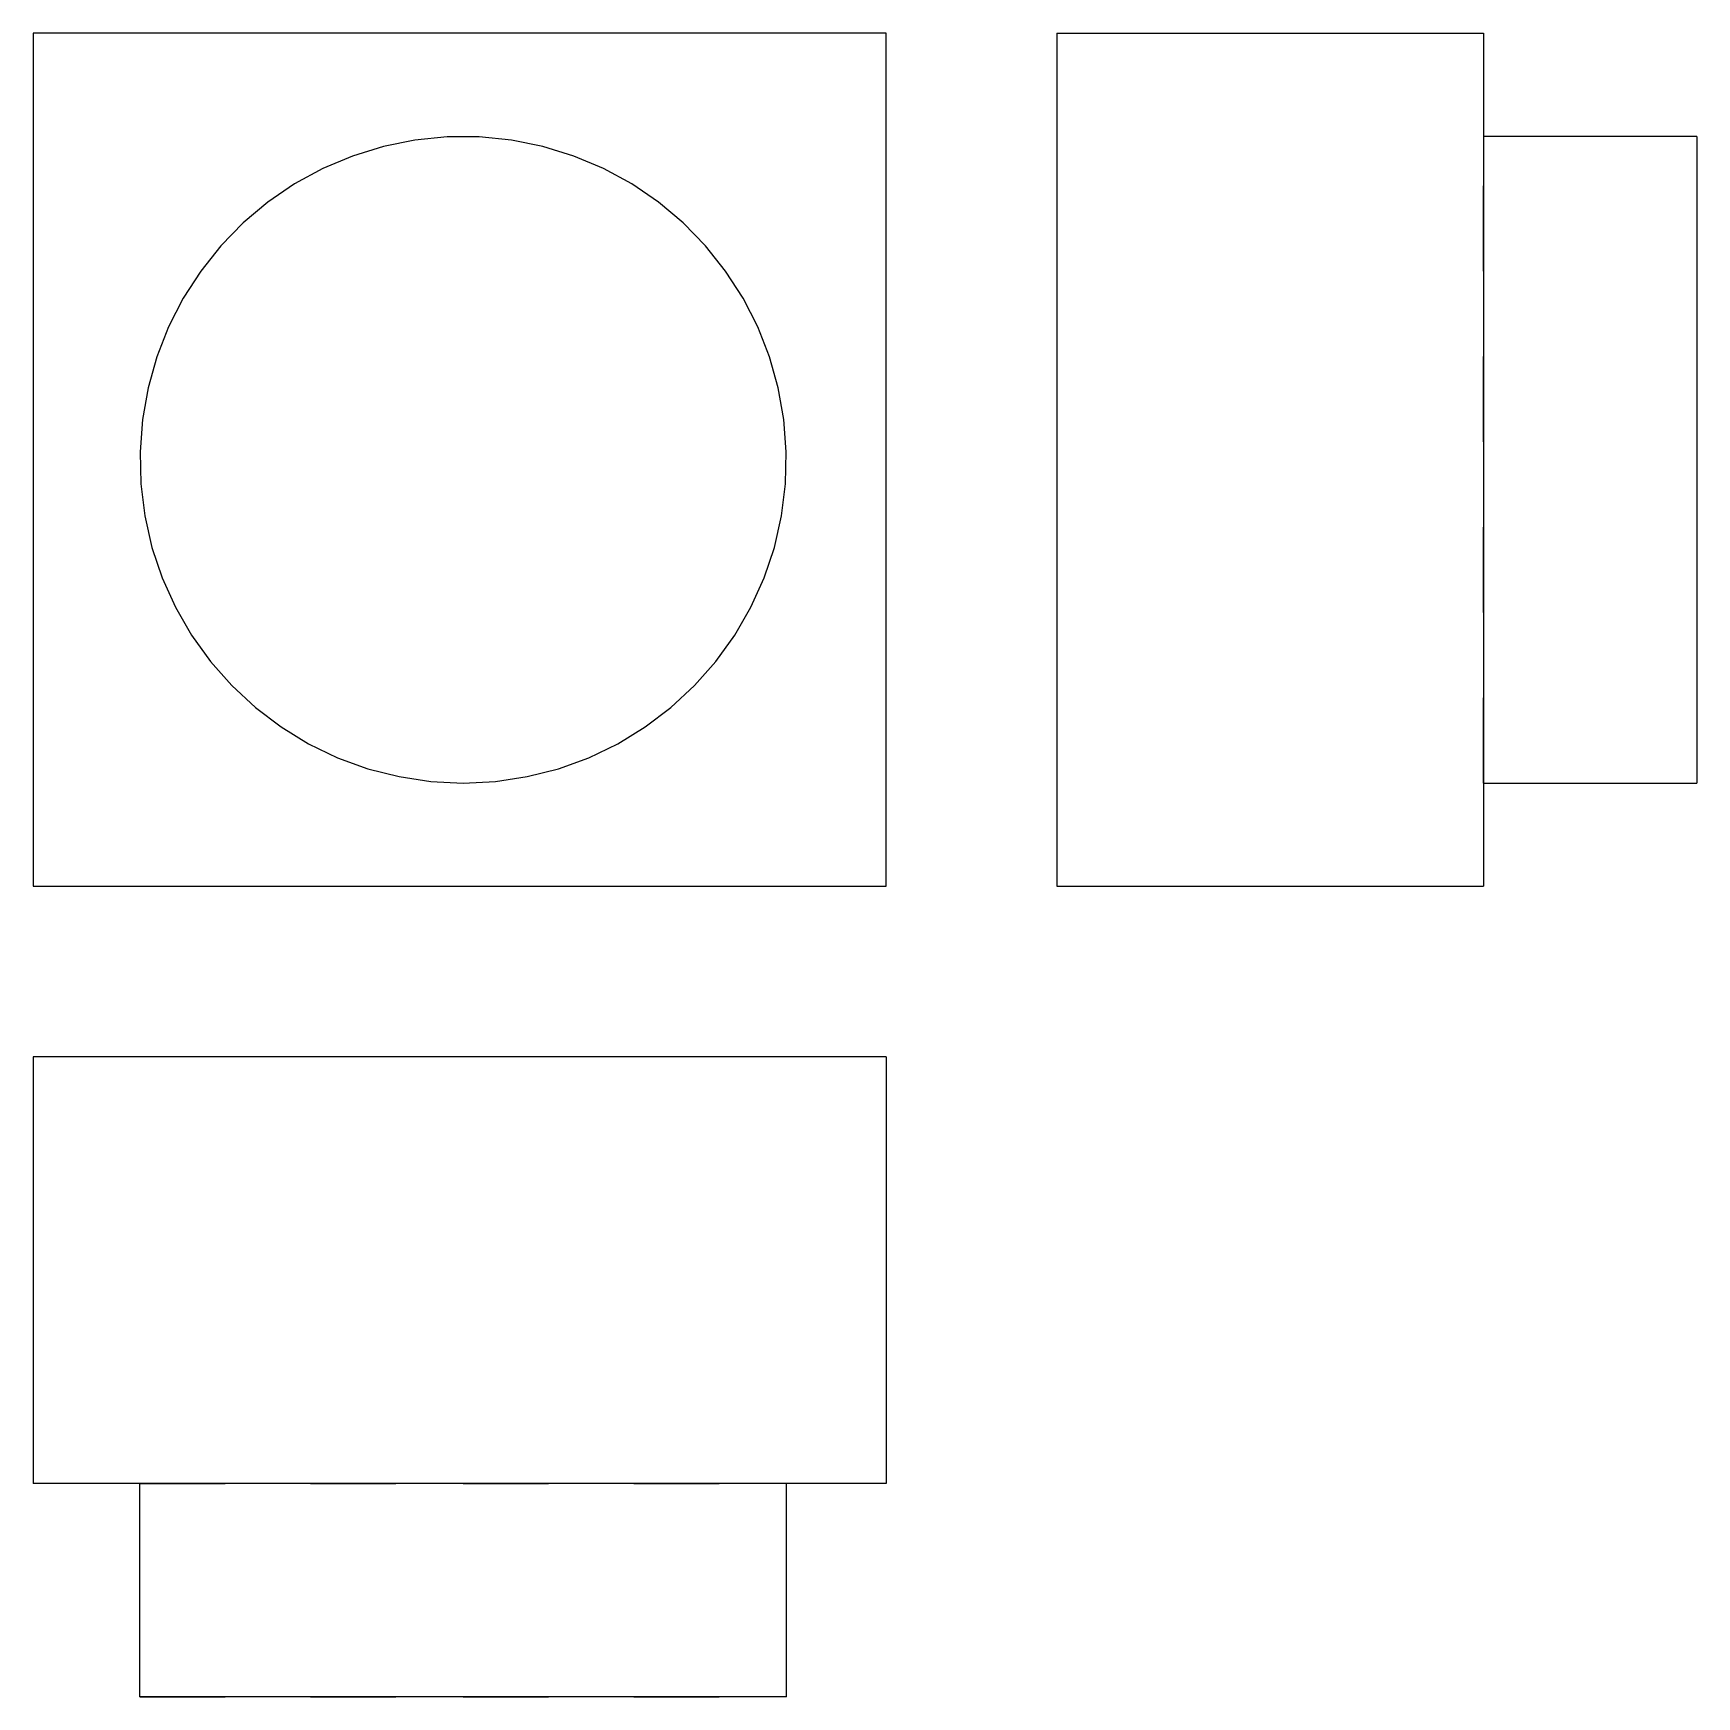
# Model space of a CAD drawing. Extents: x 0 to 1.95, y 0 to 1.95.
import ezdxf

# ---------------------------------------------------------------- set-up
doc = ezdxf.new("R2010")
doc.units = 0
doc.linetypes.add('HIDDEN', pattern=[0.05, 0.03335, -0.01665])
for name, color, linetype in [('FRONT', 7, 'CONTINUOUS'), ('FRONT_HID', 7, 'HIDDEN'), ('LEFT', 7, 'CONTINUOUS'), ('LEFT_HID', 7, 'HIDDEN'), ('TOP', 7, 'CONTINUOUS'), ('TOP_HID', 7, 'HIDDEN')]:
    doc.layers.add(name, color=color, linetype=linetype)

msp = doc.modelspace()

# ---------------------------------------------------------------- linework, layer by layer
at = {"layer": 'FRONT'}
for p, q in [((0, 1.95), (0, 0.95)), ((1, 1.95), (0, 1.95)), ((1, 0.95), (1, 1.95)), ((0, 0.95), (1, 0.95))]:
    msp.add_line(p, q, dxfattribs=at)
at = {"layer": 'FRONT_HID', "linetype": 'HIDDEN'}
for p, q in [((0.410439, 1.817229), (0.37434, 1.806094)), ((0.410439, 1.817229), (0.37434, 1.806094)), ((0.447468, 1.824715), (0.410439, 1.817229)), ((0.447468, 1.824715), (0.410439, 1.817229)), ((0.485058, 1.828476), (0.447468, 1.824715)), ((0.485058, 1.828476), (0.447468, 1.824715)), ((0.522836, 1.828476), (0.485058, 1.828476)), ((0.522836, 1.828476), (0.485058, 1.828476)), ((0.560427, 1.824715), (0.522836, 1.828476)), ((0.560427, 1.824715), (0.522836, 1.828476)), ((0.597455, 1.817229), (0.560427, 1.824715)), ((0.597455, 1.817229), (0.560427, 1.824715)), ((0.633555, 1.806094), (0.597455, 1.817229)), ((0.633555, 1.806094), (0.597455, 1.817229)), ((0.37434, 1.806094), (0.339528, 1.79142)), ((0.37434, 1.806094), (0.339528, 1.79142)), ((0.668366, 1.79142), (0.633555, 1.806094)), ((0.668366, 1.79142), (0.633555, 1.806094)), ((0.339528, 1.79142), (0.306351, 1.773352)), ((0.339528, 1.79142), (0.306351, 1.773352)), ((0.701544, 1.773352), (0.668366, 1.79142)), ((0.701544, 1.773352), (0.668366, 1.79142)), ((0.306351, 1.773352), (0.275137, 1.752071)), ((0.306351, 1.773352), (0.275137, 1.752071)), ((0.732757, 1.752071), (0.701544, 1.773352)), ((0.732757, 1.752071), (0.701544, 1.773352)), ((0.275137, 1.752071), (0.246198, 1.727788)), ((0.275137, 1.752071), (0.246198, 1.727788)), ((0.761697, 1.727788), (0.732757, 1.752071)), ((0.761697, 1.727788), (0.732757, 1.752071)), ((0.246198, 1.727788), (0.21982, 1.700744)), ((0.246198, 1.727788), (0.21982, 1.700744)), ((0.788075, 1.700744), (0.761697, 1.727788)), ((0.788075, 1.700744), (0.761697, 1.727788)), ((0.21982, 1.700744), (0.196266, 1.671208)), ((0.21982, 1.700744), (0.196266, 1.671208)), ((0.811629, 1.671208), (0.788075, 1.700744)), ((0.811629, 1.671208), (0.788075, 1.700744)), ((0.196266, 1.671208), (0.175769, 1.639474)), ((0.196266, 1.671208), (0.175769, 1.639474)), ((0.832125, 1.639474), (0.811629, 1.671208)), ((0.832125, 1.639474), (0.811629, 1.671208)), ((0.175769, 1.639474), (0.158535, 1.605856)), ((0.175769, 1.639474), (0.158535, 1.605856)), ((0.84936, 1.605856), (0.832125, 1.639474)), ((0.84936, 1.605856), (0.832125, 1.639474)), ((0.158535, 1.605856), (0.144733, 1.57069)), ((0.158535, 1.605856), (0.144733, 1.57069)), ((0.863162, 1.57069), (0.84936, 1.605856)), ((0.863162, 1.57069), (0.84936, 1.605856)), ((0.144733, 1.57069), (0.134501, 1.534324)), ((0.144733, 1.57069), (0.134501, 1.534324)), ((0.873394, 1.534324), (0.863162, 1.57069)), ((0.873394, 1.534324), (0.863162, 1.57069)), ((0.134501, 1.534324), (0.127941, 1.49712)), ((0.134501, 1.534324), (0.127941, 1.49712)), ((0.879954, 1.49712), (0.873394, 1.534324)), ((0.879954, 1.49712), (0.873394, 1.534324)), ((0.127941, 1.49712), (0.125118, 1.459447)), ((0.127941, 1.49712), (0.125118, 1.459447)), ((0.882777, 1.459447), (0.879954, 1.49712)), ((0.882777, 1.459447), (0.879954, 1.49712)), ((0.125118, 1.459447), (0.12606, 1.421681)), ((0.125118, 1.459447), (0.12606, 1.421681)), ((0.881835, 1.421681), (0.882777, 1.459447)), ((0.881835, 1.421681), (0.882777, 1.459447)), ((0.12606, 1.421681), (0.130757, 1.384196)), ((0.12606, 1.421681), (0.130757, 1.384196)), ((0.877138, 1.384196), (0.881835, 1.421681)), ((0.877138, 1.384196), (0.881835, 1.421681)), ((0.130757, 1.384196), (0.139163, 1.347366)), ((0.130757, 1.384196), (0.139163, 1.347366)), ((0.868731, 1.347366), (0.877138, 1.384196)), ((0.868731, 1.347366), (0.877138, 1.384196)), ((0.139163, 1.347366), (0.151195, 1.311555)), ((0.139163, 1.347366), (0.151195, 1.311555)), ((0.8567, 1.311555), (0.868731, 1.347366)), ((0.8567, 1.311555), (0.868731, 1.347366)), ((0.151195, 1.311555), (0.166733, 1.27712)), ((0.151195, 1.311555), (0.166733, 1.27712)), ((0.841162, 1.27712), (0.8567, 1.311555)), ((0.841162, 1.27712), (0.8567, 1.311555)), ((0.166733, 1.27712), (0.185622, 1.244404)), ((0.166733, 1.27712), (0.185622, 1.244404)), ((0.822273, 1.244404), (0.841162, 1.27712)), ((0.822273, 1.244404), (0.841162, 1.27712)), ((0.185622, 1.244404), (0.207674, 1.21373)), ((0.185622, 1.244404), (0.207674, 1.21373)), ((0.80022, 1.21373), (0.822273, 1.244404)), ((0.80022, 1.21373), (0.822273, 1.244404)), ((0.207674, 1.21373), (0.232672, 1.185405)), ((0.207674, 1.21373), (0.232672, 1.185405)), ((0.775223, 1.185405), (0.80022, 1.21373)), ((0.775223, 1.185405), (0.80022, 1.21373)), ((0.232672, 1.185405), (0.260365, 1.159709)), ((0.232672, 1.185405), (0.260365, 1.159709)), ((0.74753, 1.159709), (0.775223, 1.185405)), ((0.74753, 1.159709), (0.775223, 1.185405)), ((0.260365, 1.159709), (0.290479, 1.136899)), ((0.260365, 1.159709), (0.290479, 1.136899)), ((0.717416, 1.136899), (0.74753, 1.159709)), ((0.717416, 1.136899), (0.74753, 1.159709)), ((0.290479, 1.136899), (0.322714, 1.1172)), ((0.290479, 1.136899), (0.322714, 1.1172)), ((0.68518, 1.1172), (0.717416, 1.136899)), ((0.68518, 1.1172), (0.717416, 1.136899)), ((0.322714, 1.1172), (0.356751, 1.100809)), ((0.322714, 1.1172), (0.356751, 1.100809)), ((0.651144, 1.100809), (0.68518, 1.1172)), ((0.651144, 1.100809), (0.68518, 1.1172)), ((0.356751, 1.100809), (0.392251, 1.087888)), ((0.356751, 1.100809), (0.392251, 1.087888)), ((0.615644, 1.087888), (0.651144, 1.100809)), ((0.615644, 1.087888), (0.651144, 1.100809)), ((0.392251, 1.087888), (0.42886, 1.078566)), ((0.392251, 1.087888), (0.42886, 1.078566)), ((0.42886, 1.078566), (0.466216, 1.072936)), ((0.42886, 1.078566), (0.466216, 1.072936)), ((0.466216, 1.072936), (0.503947, 1.071053)), ((0.466216, 1.072936), (0.503947, 1.071053)), ((0.503947, 1.071053), (0.541678, 1.072936)), ((0.503947, 1.071053), (0.541678, 1.072936)), ((0.541678, 1.072936), (0.579034, 1.078566)), ((0.541678, 1.072936), (0.579034, 1.078566)), ((0.579034, 1.078566), (0.615644, 1.087888)), ((0.579034, 1.078566), (0.615644, 1.087888))]:
    msp.add_line(p, q, dxfattribs=at)
at = {"layer": 'LEFT'}
for p, q in [((1.2, 1.95), (1.7, 1.95)), ((1.2, 1.95), (1.2, 0.95)), ((1.7, 1.95), (1.7, 0.95)), ((1.95, 1.828947), (1.7, 1.828947)), ((1.95, 1.828947), (1.95, 1.071053)), ((1.7, 1.071053), (1.95, 1.071053)), ((1.2, 0.95), (1.7, 0.95))]:
    msp.add_line(p, q, dxfattribs=at)
at = {"layer": 'LEFT_HID', "linetype": 'HIDDEN'}
for p, q in [((1.7, 1.071053), (1.7, 1.828947)), ((1.7, 1.828947), (1.7, 1.071053))]:
    msp.add_line(p, q, dxfattribs=at)
at = {"layer": 'TOP'}
for p, q in [((0, 0.75), (0, 0.25)), ((1, 0.75), (0, 0.75)), ((1, 0.75), (1, 0.25)), ((1, 0.25), (0, 0.25)), ((0.125, 0), (0.125, 0.25)), ((0.882895, 0), (0.882895, 0.25)), ((0.882895, 0), (0.125, 0))]:
    msp.add_line(p, q, dxfattribs=at)
at = {"layer": 'TOP_HID', "linetype": 'HIDDEN'}
for p, q in [((0.882895, 0.25), (0.125, 0.25)), ((0.125, 0.25), (0.503947, 0.25)), ((0.503947, 0.25), (0.882895, 0.25)), ((0.125, 0), (0.503947, 0)), ((0.503947, 0), (0.882895, 0))]:
    msp.add_line(p, q, dxfattribs=at)

doc.saveas('drawing.dxf')
